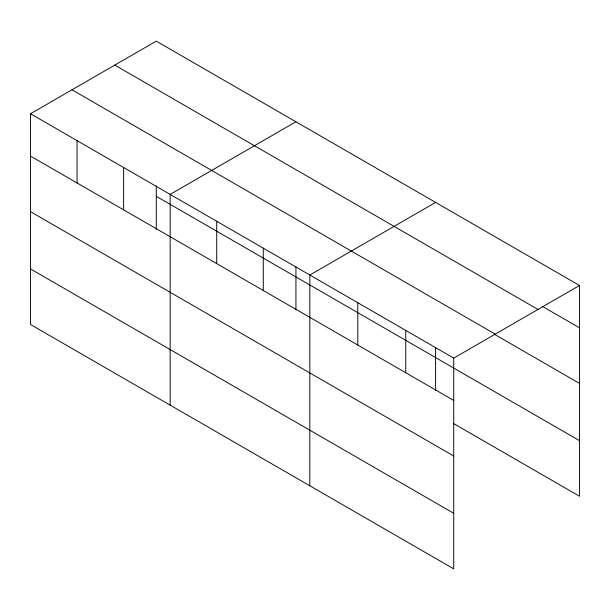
<?xml version="1.0" encoding="UTF-8"?>
<svg xmlns="http://www.w3.org/2000/svg" width="610" height="610" viewBox="0 0 610 610"><rect width="100%" height="100%" fill="white"/><g stroke="black" fill="none" stroke-linecap="round" stroke-linejoin="round"><path stroke-width="0.91" d="M30.5 113.757L453.726 358.1L453.726 568.855L30.5 324.512L30.5 113.757L156.274 41.145L579.5 285.488L579.5 496.243L453.489 423.492M295.941 121.779L170.167 194.392L170.167 405.147M435.601 202.413L309.827 275.026L309.827 485.781M453.726 358.1L579.5 285.488M542.915 306.7L579.5 327.822M114.772 65.102L537.997 309.453M72.003 89.792L495.228 334.143M494.138 334.112L579.5 383.4M156.274 196.313L579.5 440.664M30.5 156.091L453.726 400.434M30.5 211.67L453.726 456.013M30.5 268.934L453.726 513.277M435.601 347.258L435.601 390.553M405.757 330.414L405.757 372.74M357.796 302.72L357.796 345.046M295.941 266.623L295.941 309.918M263.276 248.148L263.276 290.482M216.718 221.27L216.718 263.604M156.274 185.989L156.274 229.284M123.609 167.514L123.609 209.848M77.058 140.635L77.058 182.969"/></g></svg>
